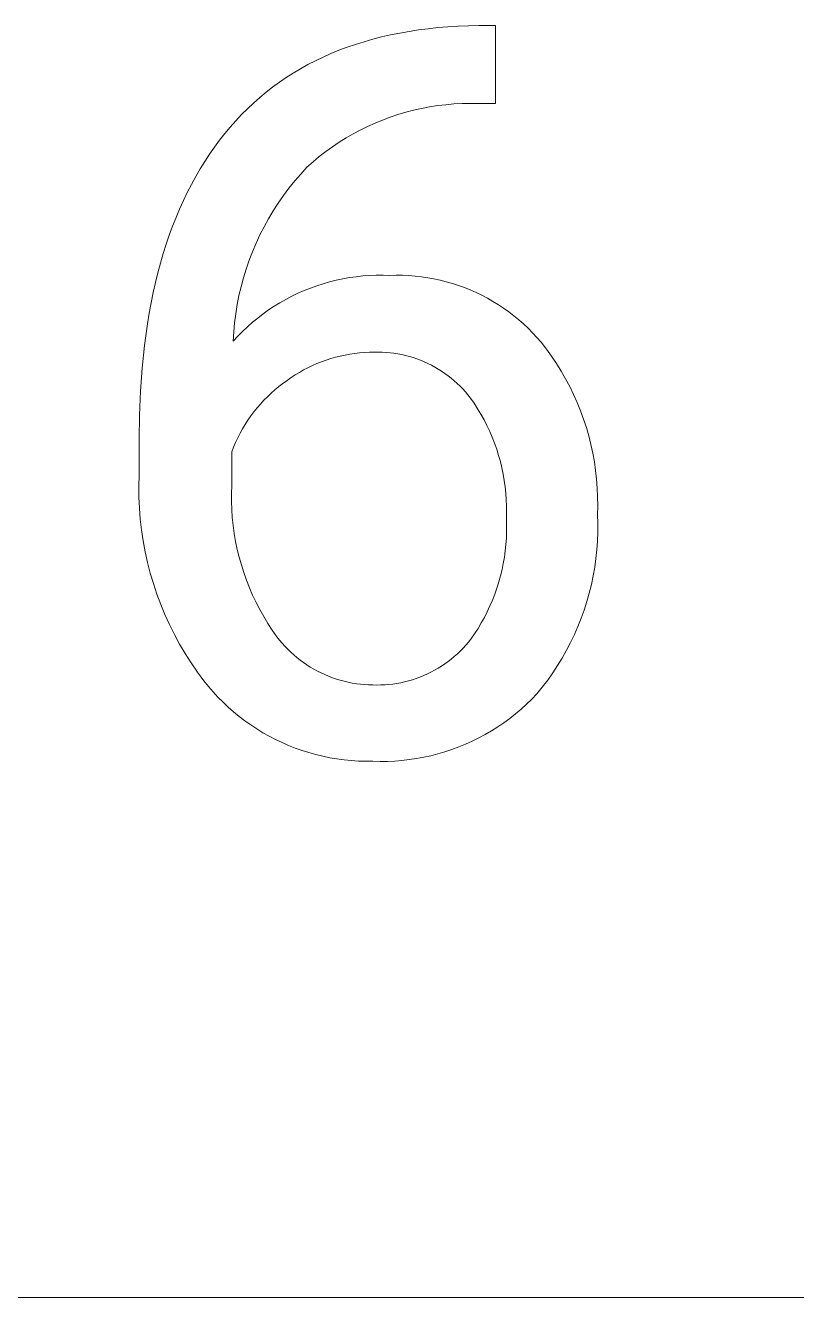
# Model space of a CAD drawing. Header units: millimetres. Extents: x 1434 to 4837, y 1889 to 4267.
# Drawn here: x 4236.7 to 4271, y 2079.7 to 2136.2 of the extents above; entities that cross this region are included whole.
import ezdxf

# ---------------------------------------------------------------- set-up
doc = ezdxf.new("R2010")
doc.units = ezdxf.units.MM
doc.header["$MEASUREMENT"] = 0
doc.layers.add('Domyślny', color=7, linetype='Continuous', true_color=0x000000)

msp = doc.modelspace()

# ---------------------------------------------------------------- linework, layer by layer
at = {"layer": 'Domyślny', "color": 18, "lineweight": 15, "true_color": 0x000000}
for p, q in [((4253.745, 2135.975), (4254.166, 2136.04)), ((4254.166, 2136.04), (4254.595, 2136.095)), ((4254.595, 2136.095), (4255.031, 2136.142)), ((4255.031, 2136.142), (4255.474, 2136.18)), ((4255.474, 2136.18), (4255.924, 2136.209)), ((4255.924, 2136.209), (4256.382, 2136.229)), ((4256.382, 2136.229), (4256.847, 2136.239)), ((4256.847, 2136.239), (4257.583, 2136.239)), ((4257.583, 2136.239), (4257.583, 2132.772)), ((4251.368, 2135.398), (4251.746, 2135.517)), ((4251.746, 2135.517), (4252.131, 2135.627)), ((4252.131, 2135.627), (4252.524, 2135.727)), ((4252.524, 2135.727), (4252.923, 2135.819)), ((4252.923, 2135.819), (4253.33, 2135.901)), ((4253.33, 2135.901), (4253.745, 2135.975)), ((4249.928, 2134.834), (4250.277, 2134.989)), ((4250.277, 2134.989), (4250.634, 2135.134)), ((4250.634, 2135.134), (4250.997, 2135.271)), ((4250.997, 2135.271), (4251.368, 2135.398)), ((4248.604, 2134.126), (4248.924, 2134.316)), ((4248.924, 2134.316), (4249.252, 2134.498)), ((4249.252, 2134.498), (4249.586, 2134.671)), ((4249.586, 2134.671), (4249.928, 2134.834)), ((4247.986, 2133.718), (4248.291, 2133.926)), ((4248.291, 2133.926), (4248.604, 2134.126)), ((4247.112, 2133.038), (4247.396, 2133.274)), ((4247.396, 2133.274), (4247.687, 2133.5)), ((4247.687, 2133.5), (4247.986, 2133.718)), ((4246.566, 2132.54), (4246.835, 2132.793)), ((4246.835, 2132.793), (4247.112, 2133.038)), ((4255.018, 2132.676), (4254.66, 2132.62)), ((4255.377, 2132.719), (4255.018, 2132.676)), ((4255.738, 2132.751), (4255.377, 2132.719)), ((4256.1, 2132.77), (4255.738, 2132.751)), ((4256.462, 2132.777), (4256.1, 2132.77)), ((4256.824, 2132.772), (4256.462, 2132.777)), ((4257.583, 2132.772), (4256.824, 2132.772)), ((4246.049, 2132.005), (4246.304, 2132.277)), ((4246.304, 2132.277), (4246.566, 2132.54)), ((4252.909, 2132.164), (4252.57, 2132.037)), ((4253.253, 2132.278), (4252.909, 2132.164)), ((4253.6, 2132.382), (4253.253, 2132.278)), ((4253.95, 2132.473), (4253.6, 2132.382)), ((4254.304, 2132.553), (4253.95, 2132.473)), ((4254.66, 2132.62), (4254.304, 2132.553)), ((4245.56, 2131.435), (4245.801, 2131.725)), ((4245.801, 2131.725), (4246.049, 2132.005)), ((4251.579, 2131.591), (4251.26, 2131.42)), ((4251.905, 2131.751), (4251.579, 2131.591)), ((4252.235, 2131.9), (4251.905, 2131.751)), ((4252.57, 2132.037), (4252.235, 2131.9)), ((4245.099, 2130.83), (4245.326, 2131.136)), ((4245.326, 2131.136), (4245.56, 2131.435)), ((4250.639, 2131.047), (4250.339, 2130.845)), ((4250.947, 2131.239), (4250.639, 2131.047)), ((4251.26, 2131.42), (4250.947, 2131.239)), ((4244.668, 2130.192), (4244.88, 2130.515)), ((4244.88, 2130.515), (4245.099, 2130.83)), ((4249.759, 2130.411), (4249.48, 2130.18)), ((4250.045, 2130.633), (4249.759, 2130.411)), ((4250.339, 2130.845), (4250.045, 2130.633)), ((4244.267, 2129.522), (4244.464, 2129.861)), ((4244.464, 2129.861), (4244.668, 2130.192)), ((4249.209, 2129.939), (4248.933, 2129.638)), ((4249.48, 2130.18), (4249.209, 2129.939)), ((4244.077, 2129.175), (4244.267, 2129.522)), ((4248.667, 2129.329), (4248.411, 2129.01)), ((4248.933, 2129.638), (4248.667, 2129.329)), ((4243.72, 2128.455), (4243.895, 2128.819)), ((4243.895, 2128.819), (4244.077, 2129.175)), ((4248.167, 2128.682), (4247.934, 2128.347)), ((4248.411, 2129.01), (4248.167, 2128.682)), ((4243.553, 2128.083), (4243.72, 2128.455)), ((4247.934, 2128.347), (4247.713, 2128.004)), ((4243.24, 2127.315), (4243.393, 2127.703)), ((4243.393, 2127.703), (4243.553, 2128.083)), ((4247.503, 2127.653), (4247.306, 2127.295)), ((4247.713, 2128.004), (4247.503, 2127.653)), ((4243.095, 2126.918), (4243.24, 2127.315)), ((4247.306, 2127.295), (4247.122, 2126.931)), ((4242.828, 2126.101), (4242.958, 2126.514)), ((4242.958, 2126.514), (4243.095, 2126.918)), ((4246.949, 2126.561), (4246.79, 2126.184)), ((4247.122, 2126.931), (4246.949, 2126.561)), ((4242.705, 2125.68), (4242.828, 2126.101)), ((4246.79, 2126.184), (4246.644, 2125.803)), ((4242.59, 2125.25), (4242.705, 2125.68)), ((4246.51, 2125.417), (4246.391, 2125.027)), ((4246.644, 2125.803), (4246.51, 2125.417)), ((4242.381, 2124.367), (4242.482, 2124.813)), ((4242.482, 2124.813), (4242.59, 2125.25)), ((4246.391, 2125.027), (4246.284, 2124.632)), ((4249.644, 2124.672), (4249.929, 2124.764)), ((4249.929, 2124.764), (4250.218, 2124.847)), ((4250.218, 2124.847), (4250.509, 2124.919)), ((4250.509, 2124.919), (4250.802, 2124.982)), ((4250.802, 2124.982), (4251.098, 2125.034)), ((4251.098, 2125.034), (4251.395, 2125.076)), ((4251.395, 2125.076), (4251.693, 2125.108)), ((4251.693, 2125.108), (4251.992, 2125.13)), ((4251.992, 2125.13), (4252.292, 2125.142)), ((4252.292, 2125.142), (4252.592, 2125.143)), ((4252.592, 2125.143), (4252.892, 2125.134)), ((4252.892, 2125.134), (4253.174, 2125.141)), ((4253.174, 2125.141), (4253.455, 2125.138)), ((4253.455, 2125.138), (4253.737, 2125.125)), ((4253.737, 2125.125), (4254.018, 2125.103)), ((4254.018, 2125.103), (4254.298, 2125.072)), ((4254.298, 2125.072), (4254.576, 2125.031)), ((4254.576, 2125.031), (4254.854, 2124.981)), ((4254.854, 2124.981), (4255.129, 2124.921)), ((4255.129, 2124.921), (4255.402, 2124.852)), ((4255.402, 2124.852), (4255.673, 2124.774)), ((4255.673, 2124.774), (4255.941, 2124.687)), ((4242.288, 2123.913), (4242.381, 2124.367)), ((4246.191, 2124.234), (4246.112, 2123.834)), ((4246.284, 2124.632), (4246.191, 2124.234)), ((4248.272, 2124.068), (4248.538, 2124.208)), ((4248.538, 2124.208), (4248.808, 2124.338)), ((4248.808, 2124.338), (4249.083, 2124.459)), ((4249.083, 2124.459), (4249.361, 2124.57)), ((4249.361, 2124.57), (4249.644, 2124.672)), ((4255.941, 2124.687), (4256.206, 2124.591)), ((4256.206, 2124.591), (4256.467, 2124.485)), ((4256.467, 2124.485), (4256.725, 2124.372)), ((4256.725, 2124.372), (4256.978, 2124.249)), ((4256.978, 2124.249), (4257.228, 2124.118)), ((4242.203, 2123.451), (4242.288, 2123.913)), ((4246.112, 2123.834), (4246.047, 2123.431)), ((4247.262, 2123.422), (4247.506, 2123.597)), ((4247.506, 2123.597), (4247.756, 2123.762)), ((4247.756, 2123.762), (4248.012, 2123.92)), ((4248.012, 2123.92), (4248.272, 2124.068)), ((4257.228, 2124.118), (4257.473, 2123.979)), ((4257.473, 2123.979), (4257.713, 2123.831)), ((4257.713, 2123.831), (4257.948, 2123.676)), ((4257.948, 2123.676), (4258.177, 2123.512)), ((4242.125, 2122.981), (4242.203, 2123.451)), ((4245.995, 2123.025), (4245.958, 2122.619)), ((4246.047, 2123.431), (4245.995, 2123.025)), ((4246.567, 2122.851), (4246.792, 2123.049)), ((4246.792, 2123.049), (4247.024, 2123.24)), ((4247.024, 2123.24), (4247.262, 2123.422)), ((4258.177, 2123.512), (4258.401, 2123.341)), ((4258.401, 2123.341), (4258.619, 2123.163)), ((4258.619, 2123.163), (4258.831, 2122.977)), ((4241.991, 2122.016), (4242.125, 2122.981)), ((4245.958, 2122.619), (4245.934, 2122.211)), ((4246.138, 2122.431), (4246.349, 2122.645)), ((4246.349, 2122.645), (4246.567, 2122.851)), ((4258.831, 2122.977), (4259.036, 2122.784)), ((4259.036, 2122.784), (4259.235, 2122.584)), ((4259.235, 2122.584), (4259.427, 2122.378)), ((4241.887, 2121.017), (4241.991, 2122.016)), ((4245.934, 2122.211), (4246.138, 2122.431)), ((4259.427, 2122.378), (4259.612, 2122.166)), ((4259.612, 2122.166), (4259.852, 2121.856)), ((4250.06, 2121.367), (4249.855, 2121.293)), ((4250.267, 2121.434), (4250.06, 2121.367)), ((4250.477, 2121.495), (4250.267, 2121.434)), ((4250.688, 2121.548), (4250.477, 2121.495)), ((4250.901, 2121.595), (4250.688, 2121.548)), ((4251.116, 2121.634), (4250.901, 2121.595)), ((4251.331, 2121.666), (4251.116, 2121.634)), ((4251.548, 2121.691), (4251.331, 2121.666)), ((4251.765, 2121.709), (4251.548, 2121.691)), ((4251.983, 2121.72), (4251.765, 2121.709)), ((4252.201, 2121.724), (4251.983, 2121.72)), ((4252.376, 2121.726), (4252.201, 2121.724)), ((4252.552, 2121.722), (4252.376, 2121.726)), ((4252.727, 2121.712), (4252.552, 2121.722)), ((4252.902, 2121.696), (4252.727, 2121.712)), ((4253.076, 2121.675), (4252.902, 2121.696)), ((4253.25, 2121.647), (4253.076, 2121.675)), ((4253.422, 2121.614), (4253.25, 2121.647)), ((4253.593, 2121.574), (4253.422, 2121.614)), ((4253.763, 2121.529), (4253.593, 2121.574)), ((4253.931, 2121.479), (4253.763, 2121.529)), ((4254.097, 2121.422), (4253.931, 2121.479)), ((4254.261, 2121.36), (4254.097, 2121.422)), ((4254.424, 2121.293), (4254.261, 2121.36)), ((4259.852, 2121.856), (4260.082, 2121.538)), ((4260.082, 2121.538), (4260.3, 2121.212)), ((4241.813, 2119.986), (4241.887, 2121.017)), ((4248.873, 2120.823), (4248.686, 2120.71)), ((4249.063, 2120.93), (4248.873, 2120.823)), ((4249.256, 2121.031), (4249.063, 2120.93)), ((4249.453, 2121.125), (4249.256, 2121.031)), ((4249.653, 2121.212), (4249.453, 2121.125)), ((4249.855, 2121.293), (4249.653, 2121.212)), ((4254.583, 2121.22), (4254.424, 2121.293)), ((4254.74, 2121.141), (4254.583, 2121.22)), ((4254.895, 2121.058), (4254.74, 2121.141)), ((4255.046, 2120.969), (4254.895, 2121.058)), ((4255.195, 2120.875), (4255.046, 2120.969)), ((4255.34, 2120.776), (4255.195, 2120.875)), ((4255.481, 2120.673), (4255.34, 2120.776)), ((4260.3, 2121.212), (4260.508, 2120.879)), ((4260.508, 2120.879), (4260.703, 2120.539)), ((4247.963, 2120.195), (4247.788, 2120.05)), ((4248.142, 2120.333), (4247.963, 2120.195)), ((4248.325, 2120.466), (4248.142, 2120.333)), ((4248.504, 2120.591), (4248.325, 2120.466)), ((4248.686, 2120.71), (4248.504, 2120.591)), ((4255.619, 2120.564), (4255.481, 2120.673)), ((4255.754, 2120.451), (4255.619, 2120.564)), ((4255.884, 2120.334), (4255.754, 2120.451)), ((4256.011, 2120.212), (4255.884, 2120.334)), ((4256.133, 2120.086), (4256.011, 2120.212)), ((4260.703, 2120.539), (4260.887, 2120.193)), ((4260.887, 2120.193), (4261.059, 2119.84)), ((4241.768, 2118.922), (4241.813, 2119.986)), ((4247.455, 2119.744), (4247.296, 2119.583)), ((4247.619, 2119.9), (4247.455, 2119.744)), ((4247.788, 2120.05), (4247.619, 2119.9)), ((4256.251, 2119.956), (4256.133, 2120.086)), ((4256.364, 2119.822), (4256.251, 2119.956)), ((4256.473, 2119.684), (4256.364, 2119.822)), ((4256.636, 2119.45), (4256.473, 2119.684)), ((4261.059, 2119.84), (4261.219, 2119.482)), ((4246.853, 2119.068), (4246.717, 2118.886)), ((4246.995, 2119.244), (4246.853, 2119.068)), ((4247.142, 2119.416), (4246.995, 2119.244)), ((4247.296, 2119.583), (4247.142, 2119.416)), ((4256.791, 2119.21), (4256.636, 2119.45)), ((4256.938, 2118.965), (4256.791, 2119.21)), ((4261.219, 2119.482), (4261.366, 2119.118)), ((4261.366, 2119.118), (4261.501, 2118.75)), ((4241.753, 2117.826), (4241.768, 2118.922)), ((4246.465, 2118.51), (4246.348, 2118.316)), ((4246.588, 2118.7), (4246.465, 2118.51)), ((4246.717, 2118.886), (4246.588, 2118.7)), ((4257.077, 2118.716), (4256.938, 2118.965)), ((4257.207, 2118.461), (4257.077, 2118.716)), ((4261.501, 2118.75), (4261.623, 2118.377)), ((4246.238, 2118.118), (4246.135, 2117.917)), ((4246.348, 2118.316), (4246.238, 2118.118)), ((4257.329, 2118.203), (4257.207, 2118.461)), ((4257.441, 2117.941), (4257.329, 2118.203)), ((4257.546, 2117.675), (4257.441, 2117.941)), ((4261.623, 2118.377), (4261.732, 2118)), ((4261.732, 2118), (4261.828, 2117.62)), ((4241.753, 2116.262), (4241.753, 2117.826)), ((4245.949, 2117.504), (4245.866, 2117.293)), ((4246.038, 2117.712), (4245.949, 2117.504)), ((4246.135, 2117.917), (4246.038, 2117.712)), ((4257.641, 2117.406), (4257.546, 2117.675)), ((4257.727, 2117.134), (4257.641, 2117.406)), ((4261.828, 2117.62), (4261.91, 2117.237)), ((4245.866, 2117.293), (4245.866, 2115.797)), ((4257.803, 2116.859), (4257.727, 2117.134)), ((4257.871, 2116.581), (4257.803, 2116.859)), ((4261.91, 2117.237), (4261.98, 2116.851)), ((4261.98, 2116.851), (4262.036, 2116.463)), ((4241.741, 2115.773), (4241.753, 2116.262)), ((4257.929, 2116.302), (4257.871, 2116.581)), ((4257.978, 2116.02), (4257.929, 2116.302)), ((4262.036, 2116.463), (4262.079, 2116.073)), ((4241.745, 2115.284), (4241.741, 2115.773)), ((4245.866, 2115.797), (4245.855, 2115.44)), ((4258.017, 2115.738), (4257.978, 2116.02)), ((4258.047, 2115.454), (4258.017, 2115.738)), ((4262.079, 2116.073), (4262.109, 2115.682)), ((4262.109, 2115.682), (4262.125, 2115.29)), ((4241.767, 2114.795), (4241.745, 2115.284)), ((4245.855, 2115.44), (4245.856, 2115.083)), ((4258.067, 2115.169), (4258.047, 2115.454)), ((4258.078, 2114.884), (4258.067, 2115.169)), ((4262.125, 2115.29), (4262.127, 2114.897)), ((4241.805, 2114.307), (4241.767, 2114.795)), ((4245.856, 2115.083), (4245.869, 2114.726)), ((4245.869, 2114.726), (4245.894, 2114.369)), ((4258.071, 2114.313), (4258.079, 2114.598)), ((4258.079, 2114.598), (4258.078, 2114.884)), ((4262.127, 2114.897), (4262.116, 2114.505)), ((4241.861, 2113.821), (4241.805, 2114.307)), ((4245.894, 2114.369), (4245.931, 2114.014)), ((4245.931, 2114.014), (4245.981, 2113.66)), ((4258.079, 2114.029), (4258.071, 2114.313)), ((4258.079, 2113.746), (4258.079, 2114.029)), ((4262.116, 2114.505), (4262.129, 2114.114)), ((4262.129, 2114.114), (4262.129, 2113.723)), ((4241.933, 2113.338), (4241.861, 2113.821)), ((4245.981, 2113.66), (4246.042, 2113.308)), ((4258.049, 2113.18), (4258.069, 2113.463)), ((4258.069, 2113.463), (4258.079, 2113.746)), ((4262.129, 2113.723), (4262.115, 2113.331)), ((4242.022, 2112.857), (4241.933, 2113.338)), ((4242.128, 2112.379), (4242.022, 2112.857)), ((4246.042, 2113.308), (4246.115, 2112.958)), ((4246.115, 2112.958), (4246.2, 2112.611)), ((4257.981, 2112.617), (4258.02, 2112.898)), ((4258.02, 2112.898), (4258.049, 2113.18)), ((4262.088, 2112.941), (4262.047, 2112.551)), ((4262.115, 2113.331), (4262.088, 2112.941)), ((4242.25, 2111.906), (4242.128, 2112.379)), ((4246.2, 2112.611), (4246.296, 2112.267)), ((4257.876, 2112.06), (4257.933, 2112.337)), ((4257.933, 2112.337), (4257.981, 2112.617)), ((4262.047, 2112.551), (4261.994, 2112.164)), ((4242.389, 2111.437), (4242.25, 2111.906)), ((4246.296, 2112.267), (4246.404, 2111.926)), ((4246.404, 2111.926), (4246.524, 2111.59)), ((4257.734, 2111.511), (4257.81, 2111.784)), ((4257.81, 2111.784), (4257.876, 2112.06)), ((4261.926, 2111.778), (4261.846, 2111.395)), ((4261.994, 2112.164), (4261.926, 2111.778)), ((4242.544, 2110.973), (4242.389, 2111.437)), ((4246.524, 2111.59), (4246.654, 2111.257)), ((4246.654, 2111.257), (4246.796, 2110.929)), ((4257.555, 2110.973), (4257.649, 2111.241)), ((4257.649, 2111.241), (4257.734, 2111.511)), ((4261.846, 2111.395), (4261.753, 2111.015)), ((4242.715, 2110.514), (4242.544, 2110.973)), ((4246.796, 2110.929), (4246.95, 2110.606)), ((4246.95, 2110.606), (4247.113, 2110.289)), ((4257.341, 2110.448), (4257.453, 2110.709)), ((4257.453, 2110.709), (4257.555, 2110.973)), ((4261.647, 2110.638), (4261.527, 2110.265)), ((4261.753, 2111.015), (4261.647, 2110.638)), ((4242.902, 2110.062), (4242.715, 2110.514)), ((4243.104, 2109.617), (4242.902, 2110.062)), ((4247.113, 2110.289), (4247.288, 2109.977)), ((4257.092, 2109.939), (4257.221, 2110.191)), ((4257.221, 2110.191), (4257.341, 2110.448)), ((4261.527, 2110.265), (4261.395, 2109.896)), ((4243.322, 2109.179), (4243.104, 2109.617)), ((4247.288, 2109.977), (4247.473, 2109.671)), ((4247.473, 2109.671), (4247.668, 2109.372)), ((4256.657, 2109.209), (4256.81, 2109.447)), ((4256.81, 2109.447), (4256.955, 2109.691)), ((4256.955, 2109.691), (4257.092, 2109.939)), ((4261.251, 2109.533), (4261.094, 2109.174)), ((4261.395, 2109.896), (4261.251, 2109.533)), ((4243.555, 2108.749), (4243.322, 2109.179)), ((4247.668, 2109.372), (4247.771, 2109.221)), ((4247.771, 2109.221), (4247.879, 2109.074)), ((4247.879, 2109.074), (4247.991, 2108.93)), ((4247.991, 2108.93), (4248.109, 2108.79)), ((4256.384, 2108.836), (4256.495, 2108.976)), ((4256.495, 2108.976), (4256.657, 2109.209)), ((4261.094, 2109.174), (4260.925, 2108.821)), ((4243.802, 2108.327), (4243.555, 2108.749)), ((4244.065, 2107.914), (4243.802, 2108.327)), ((4248.109, 2108.79), (4248.231, 2108.655)), ((4248.231, 2108.655), (4248.358, 2108.523)), ((4248.358, 2108.523), (4248.489, 2108.396)), ((4248.489, 2108.396), (4248.624, 2108.273)), ((4255.758, 2108.2), (4255.892, 2108.319)), ((4255.892, 2108.319), (4256.021, 2108.442)), ((4256.021, 2108.442), (4256.146, 2108.569)), ((4256.146, 2108.569), (4256.267, 2108.701)), ((4256.267, 2108.701), (4256.384, 2108.836)), ((4260.744, 2108.474), (4260.551, 2108.133)), ((4260.925, 2108.821), (4260.744, 2108.474)), ((4244.341, 2107.511), (4244.065, 2107.914)), ((4248.624, 2108.273), (4248.764, 2108.155)), ((4248.764, 2108.155), (4248.907, 2108.042)), ((4248.907, 2108.042), (4249.054, 2107.934)), ((4249.054, 2107.934), (4249.205, 2107.831)), ((4249.205, 2107.831), (4249.359, 2107.733)), ((4255.034, 2107.679), (4255.186, 2107.774)), ((4255.186, 2107.774), (4255.334, 2107.873)), ((4255.334, 2107.873), (4255.479, 2107.977)), ((4255.479, 2107.977), (4255.62, 2108.086)), ((4255.62, 2108.086), (4255.758, 2108.2)), ((4260.347, 2107.799), (4260.131, 2107.472)), ((4260.551, 2108.133), (4260.347, 2107.799)), ((4244.631, 2107.117), (4244.341, 2107.511)), ((4249.359, 2107.733), (4249.516, 2107.64)), ((4249.516, 2107.64), (4249.676, 2107.552)), ((4249.676, 2107.552), (4249.839, 2107.47)), ((4249.839, 2107.47), (4250.005, 2107.394)), ((4250.005, 2107.394), (4250.174, 2107.323)), ((4250.174, 2107.323), (4250.344, 2107.258)), ((4250.344, 2107.258), (4250.517, 2107.199)), ((4250.517, 2107.199), (4250.691, 2107.145)), ((4253.895, 2107.17), (4254.065, 2107.226)), ((4254.065, 2107.226), (4254.232, 2107.288)), ((4254.232, 2107.288), (4254.398, 2107.355)), ((4254.398, 2107.355), (4254.561, 2107.428)), ((4254.561, 2107.428), (4254.721, 2107.506)), ((4254.721, 2107.506), (4254.879, 2107.59)), ((4254.879, 2107.59), (4255.034, 2107.679)), ((4260.131, 2107.472), (4259.905, 2107.153)), ((4244.831, 2106.869), (4244.631, 2107.117)), ((4245.04, 2106.627), (4244.831, 2106.869)), ((4245.257, 2106.393), (4245.04, 2106.627)), ((4250.691, 2107.145), (4250.868, 2107.098)), ((4250.868, 2107.098), (4251.046, 2107.057)), ((4251.046, 2107.057), (4251.225, 2107.021)), ((4251.225, 2107.021), (4251.405, 2106.992)), ((4251.405, 2106.992), (4251.586, 2106.969)), ((4251.586, 2106.969), (4251.768, 2106.952)), ((4251.768, 2106.952), (4251.95, 2106.941)), ((4251.95, 2106.941), (4252.133, 2106.936)), ((4252.133, 2106.936), (4252.311, 2106.932)), ((4252.311, 2106.932), (4252.49, 2106.935)), ((4252.49, 2106.935), (4252.668, 2106.943)), ((4252.668, 2106.943), (4252.846, 2106.958)), ((4252.846, 2106.958), (4253.024, 2106.978)), ((4253.024, 2106.978), (4253.201, 2107.005)), ((4253.201, 2107.005), (4253.376, 2107.037)), ((4253.376, 2107.037), (4253.551, 2107.076)), ((4253.551, 2107.076), (4253.724, 2107.12)), ((4253.724, 2107.12), (4253.895, 2107.17)), ((4259.667, 2106.842), (4259.419, 2106.539)), ((4259.905, 2107.153), (4259.667, 2106.842)), ((4245.481, 2106.166), (4245.257, 2106.393)), ((4245.714, 2105.948), (4245.481, 2106.166)), ((4258.961, 2106.078), (4258.72, 2105.859)), ((4259.194, 2106.304), (4258.961, 2106.078)), ((4259.419, 2106.539), (4259.194, 2106.304)), ((4245.954, 2105.737), (4245.714, 2105.948)), ((4246.2, 2105.535), (4245.954, 2105.737)), ((4246.454, 2105.341), (4246.2, 2105.535)), ((4258.472, 2105.649), (4258.217, 2105.448)), ((4258.72, 2105.859), (4258.472, 2105.649)), ((4246.715, 2105.157), (4246.454, 2105.341)), ((4246.981, 2104.981), (4246.715, 2105.157)), ((4247.254, 2104.815), (4246.981, 2104.981)), ((4257.686, 2105.072), (4257.411, 2104.899)), ((4257.954, 2105.256), (4257.686, 2105.072)), ((4258.217, 2105.448), (4257.954, 2105.256)), ((4247.532, 2104.659), (4247.254, 2104.815)), ((4247.815, 2104.512), (4247.532, 2104.659)), ((4248.103, 2104.374), (4247.815, 2104.512)), ((4248.396, 2104.247), (4248.103, 2104.374)), ((4256.552, 2104.437), (4256.256, 2104.303)), ((4256.844, 2104.581), (4256.552, 2104.437)), ((4257.13, 2104.735), (4256.844, 2104.581)), ((4257.411, 2104.899), (4257.13, 2104.735)), ((4248.693, 2104.13), (4248.396, 2104.247)), ((4248.993, 2104.024), (4248.693, 2104.13)), ((4249.298, 2103.928), (4248.993, 2104.024)), ((4249.605, 2103.842), (4249.298, 2103.928)), ((4249.915, 2103.767), (4249.605, 2103.842)), ((4255.029, 2103.872), (4254.714, 2103.792)), ((4255.341, 2103.964), (4255.029, 2103.872)), ((4255.65, 2104.066), (4255.341, 2103.964)), ((4255.955, 2104.179), (4255.65, 2104.066)), ((4256.256, 2104.303), (4255.955, 2104.179)), ((4250.228, 2103.703), (4249.915, 2103.767)), ((4250.542, 2103.65), (4250.228, 2103.703)), ((4250.859, 2103.607), (4250.542, 2103.65)), ((4251.176, 2103.576), (4250.859, 2103.607)), ((4251.495, 2103.556), (4251.176, 2103.576)), ((4251.814, 2103.546), (4251.495, 2103.556)), ((4252.133, 2103.548), (4251.814, 2103.546)), ((4252.458, 2103.539), (4252.133, 2103.548)), ((4252.783, 2103.541), (4252.458, 2103.539)), ((4253.108, 2103.555), (4252.783, 2103.541)), ((4253.432, 2103.58), (4253.108, 2103.555)), ((4253.755, 2103.616), (4253.432, 2103.58)), ((4254.077, 2103.664), (4253.755, 2103.616)), ((4254.397, 2103.722), (4254.077, 2103.664)), ((4254.714, 2103.792), (4254.397, 2103.722)), ((3551.344, 2079.716), (4837.323, 2079.716))]:
    msp.add_line(p, q, dxfattribs=at)

doc.saveas('drawing.dxf')
